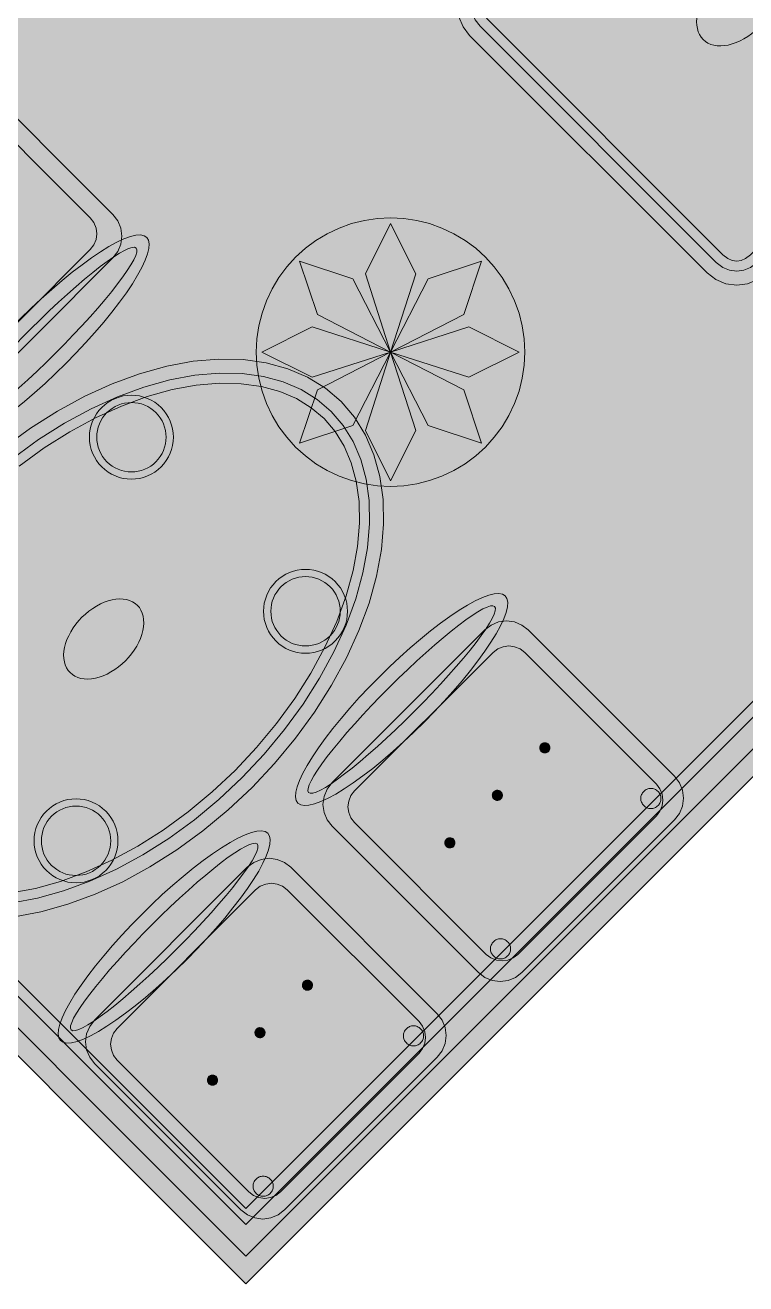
# Model space of a CAD drawing. Header units: metres. Extents: x 2172.2 to 2210.6, y 415.3 to 458.1.
# Drawn here: x 2204.354 to 2205.642, y 427.275 to 429.524 of the extents above; entities that cross this region are included whole.
import ezdxf

# ---------------------------------------------------------------- set-up
doc = ezdxf.new("R2010")
doc.units = ezdxf.units.M
for name, color, linetype, lineweight in [('NC_N1_CHAIRS', 7, 'CONTINUOUS', 13), ('NC_N1_FLOOR_DECOR', 32, 'CONTINUOUS', 13), ('NC_N1_TABLES', 7, 'CONTINUOUS', 13)]:
    doc.layers.add(name, color=color, linetype=linetype, lineweight=lineweight)

# ---------------------------------------------------------------- blocks, each defined once
blk = doc.blocks.new('NC_N1_MIXED_FLOOR_BAY_06')
at = {"true_color": 0xeff0ee}
h = blk.add_hatch(color=256, dxfattribs=at)
h.dxf.hatch_style = 1
h.paths.add_polyline_path([(15.2653, -3.3949), (15.2864, -3.416), (15.2949, -3.4245), (15.3244, -3.454), (15.3328, -3.4624), (15.3727, -3.5023), (15.4167, -3.5463), (15.4797, -3.6093), (15.5237, -3.6533), (15.6258, -3.7554), (15.6698, -3.7994), (15.7328, -3.8625), (15.7768, -3.9065), (15.879, -4.0086), (15.923, -4.0526), (15.986, -4.1156), (16.03, -4.1596), (16.1322, -4.2618), (16.1762, -4.3058), (16.2392, -4.3688), (16.2832, -4.4128), (16.3853, -4.515), (16.4294, -4.559), (16.4924, -4.622), (16.5364, -4.666), (16.6043, -4.7339), (16.6128, -4.7424), (16.6423, -4.7719), (16.6507, -4.7803), (16.6718, -4.8014), (14.7485, -6.7248), (13.342, -5.3183)])
at = {"color": 0, "linetype": 'CONTINUOUS', "lineweight": -2, "true_color": 0xa5b2b8}
blk.add_lwpolyline([(16.6718, -4.8014), (14.7485, -6.7248), (13.342, -5.3183), (15.2653, -3.3949)], dxfattribs=at)
at = {"color": 0, "linetype": 'CONTINUOUS', "lineweight": -2, "true_color": 0xa38246}
for points in [[(16.6223, -4.8014), (14.7485, -6.6753), (13.3915, -5.3183), (15.2653, -3.4444)], [(16.5375, -4.8014), (14.7485, -6.5904), (13.4763, -5.3183), (15.2653, -3.5293)]]:
    blk.add_lwpolyline(points, dxfattribs=at)
at = {"color": 0, "linetype": 'CONTINUOUS', "lineweight": -2, "true_color": 0x778fa0}
blk.add_lwpolyline([(16.5658, -4.8014), (14.7485, -6.6187), (13.4481, -5.3183), (15.2653, -3.501)], dxfattribs=at)
at = {"color": 0, "linetype": 'CONTINUOUS', "lineweight": -2, "true_color": 0xa38246}
blk.add_lwpolyline([(15.2469, -5.0599), (15.2458, -5.0834), (15.2423, -5.1067), (15.2366, -5.1295), (15.2286, -5.1517), (15.2186, -5.173), (15.2065, -5.1932), (15.1924, -5.2121), (15.1766, -5.2296), (15.1592, -5.2454), (15.1402, -5.2594), (15.12, -5.2715), (15.0988, -5.2816), (15.0766, -5.2895), (15.0537, -5.2952), (15.0304, -5.2987), (15.0069, -5.2999), (14.9834, -5.2987), (14.9601, -5.2952), (14.9372, -5.2895), (14.9151, -5.2816), (14.8938, -5.2715), (14.8736, -5.2594), (14.8547, -5.2454), (14.8372, -5.2296), (14.8214, -5.2121), (14.8074, -5.1932), (14.7953, -5.173), (14.7852, -5.1517), (14.7772, -5.1295), (14.7715, -5.1067), (14.7681, -5.0834), (14.7669, -5.0599), (14.7681, -5.0363), (14.7715, -5.013), (14.7772, -4.9902), (14.7852, -4.968), (14.7953, -4.9467), (14.8074, -4.9265), (14.8214, -4.9076), (14.8372, -4.8901), (14.8547, -4.8743), (14.8736, -4.8603), (14.8938, -4.8482), (14.9151, -4.8381), (14.9372, -4.8302), (14.9601, -4.8245), (14.9834, -4.821), (15.0069, -4.8199), (15.0304, -4.821), (15.0537, -4.8245), (15.0766, -4.8302), (15.0988, -4.8381), (15.12, -4.8482), (15.1402, -4.8603), (15.1592, -4.8743), (15.1766, -4.8901), (15.1924, -4.9076), (15.2065, -4.9265), (15.2186, -4.9467), (15.2286, -4.968), (15.2366, -4.9902), (15.2423, -5.013), (15.2458, -5.0363)], close=True, dxfattribs=at)
at = {"color": 0, "linetype": 'CONTINUOUS', "lineweight": -2, "true_color": 0x778fa0}
for points in [[(15.0069, -5.0599), (14.9619, -4.9199), (15.0069, -4.8299), (15.0519, -4.9199)], [(15.0069, -5.0599), (14.8761, -4.9927), (14.8443, -4.8972), (14.9397, -4.929)], [(15.0069, -5.0599), (15.0741, -4.929), (15.1695, -4.8972), (15.1377, -4.9927)], [(15.0069, -5.0599), (14.8669, -5.1049), (14.7769, -5.0599), (14.8669, -5.0149)], [(15.0069, -5.0599), (15.1469, -5.0149), (15.2369, -5.0599), (15.1469, -5.1049)], [(15.0069, -5.0599), (14.9397, -5.1907), (14.8443, -5.2225), (14.8761, -5.127)], [(15.0069, -5.0599), (15.0519, -5.1999), (15.0069, -5.2899), (14.9619, -5.1999)], [(15.0069, -5.0599), (15.1377, -5.127), (15.1695, -5.2225), (15.0741, -5.1907)]]:
    blk.add_lwpolyline(points, close=True, dxfattribs=at)
blk = doc.blocks.new('NC_N1_DINING_2')
at = {"true_color": 0xf6f5ef}
h = blk.add_hatch(color=256, dxfattribs=at)
h.dxf.hatch_style = 1
h.paths.add_polyline_path([(0.6, 0), (0.5971, 0.0368), (0.5885, 0.0732), (0.5742, 0.1089), (0.5543, 0.1435), (0.5292, 0.1768), (0.4989, 0.2083), (0.4638, 0.2379), (0.4243, 0.2652), (0.3806, 0.2899), (0.3333, 0.3118), (0.2828, 0.3307), (0.2296, 0.3465), (0.1742, 0.3589), (0.1171, 0.3678), (0.0588, 0.3732), (0, 0.375), (-0.0588, 0.3732), (-0.1171, 0.3678), (-0.1742, 0.3589), (-0.2296, 0.3465), (-0.2828, 0.3307), (-0.3333, 0.3118), (-0.3806, 0.2899), (-0.4243, 0.2652), (-0.4638, 0.2379), (-0.4989, 0.2083), (-0.5292, 0.1768), (-0.5543, 0.1435), (-0.5742, 0.1089), (-0.5885, 0.0732), (-0.5971, 0.0368), (-0.6, 0), (-0.5971, -0.0368), (-0.5885, -0.0732), (-0.5742, -0.1089), (-0.5543, -0.1435), (-0.5292, -0.1768), (-0.4989, -0.2083), (-0.4638, -0.2379), (-0.4243, -0.2652), (-0.3806, -0.2899), (-0.3333, -0.3118), (-0.2828, -0.3307), (-0.2296, -0.3465), (-0.1742, -0.3589), (-0.1171, -0.3678), (-0.0588, -0.3732), (0, -0.375), (0.0588, -0.3732), (0.1171, -0.3678), (0.1742, -0.3589), (0.2296, -0.3465), (0.2828, -0.3307), (0.3333, -0.3118), (0.3806, -0.2899), (0.4243, -0.2652), (0.4638, -0.2379), (0.4989, -0.2083), (0.5292, -0.1768), (0.5543, -0.1435), (0.5742, -0.1089), (0.5885, -0.0732), (0.5971, -0.0368)])
at = {"color": 0, "linetype": 'CONTINUOUS', "lineweight": -2, "true_color": 0x2d3540}
blk.add_lwpolyline([(0.1171, -0.3678), (0.1742, -0.3589), (0.2296, -0.3465), (0.2828, -0.3307), (0.3333, -0.3118), (0.3806, -0.2899), (0.4243, -0.2652), (0.4638, -0.2379), (0.4989, -0.2083), (0.5292, -0.1768), (0.5543, -0.1435), (0.5742, -0.1089), (0.5885, -0.0732), (0.5971, -0.0368), (0.6, 0), (0.5971, 0.0368), (0.5885, 0.0732), (0.5742, 0.1089), (0.5543, 0.1435), (0.5292, 0.1768), (0.4989, 0.2083), (0.4638, 0.2379), (0.4243, 0.2652), (0.3806, 0.2899), (0.3333, 0.3118), (0.2828, 0.3307), (0.2296, 0.3465), (0.1742, 0.3589), (0.1171, 0.3678), (0.0588, 0.3732), (0, 0.375), (-0.0588, 0.3732), (-0.1171, 0.3678), (-0.1742, 0.3589), (-0.2296, 0.3465), (-0.2828, 0.3307), (-0.3333, 0.3118), (-0.3806, 0.2899), (-0.4243, 0.2652), (-0.4638, 0.2379)], dxfattribs=at)
at = {"color": 0, "linetype": 'CONTINUOUS', "lineweight": -2, "true_color": 0xa38246}
for points in [[(-0.4486, 0.218), (-0.411, 0.244), (-0.3692, 0.2676), (-0.3237, 0.2887), (-0.2749, 0.307), (-0.2233, 0.3222), (-0.1695, 0.3343), (-0.114, 0.343), (-0.0573, 0.3482), (0, 0.35), (0.0573, 0.3482), (0.114, 0.343), (0.1695, 0.3343), (0.2233, 0.3222), (0.2749, 0.307), (0.3237, 0.2887), (0.3692, 0.2676), (0.411, 0.244), (0.4486, 0.218), (0.4818, 0.1901), (0.5101, 0.1605), (0.5334, 0.1297), (0.5516, 0.0979), (0.5646, 0.0656), (0.5723, 0.0329), (0.5749, 0), (0.5723, -0.0329), (0.5646, -0.0656), (0.5516, -0.0979), (0.5334, -0.1297), (0.5101, -0.1605), (0.4818, -0.1901), (0.4486, -0.218), (0.411, -0.244), (0.3692, -0.2676), (0.3237, -0.2887), (0.2749, -0.307), (0.2233, -0.3222), (0.1695, -0.3343), (0.114, -0.343)], [(-0.4377, 0.2037), (-0.4014, 0.2287), (-0.361, 0.2516), (-0.3167, 0.2721), (-0.2692, 0.2899), (-0.2188, 0.3048), (-0.1661, 0.3166), (-0.1117, 0.3251), (-0.0562, 0.3303), (0, 0.332), (0.0562, 0.3303), (0.1117, 0.3251), (0.1661, 0.3166), (0.2188, 0.3048), (0.2692, 0.2899), (0.3167, 0.2721), (0.361, 0.2516), (0.4014, 0.2287), (0.4377, 0.2037), (0.4694, 0.1769), (0.4964, 0.1488), (0.5184, 0.1198), (0.5354, 0.0901), (0.5474, 0.0601), (0.5545, 0.0301), (0.5569, 0), (0.5545, -0.0301), (0.5474, -0.0601), (0.5354, -0.0901), (0.5184, -0.1198), (0.4964, -0.1488), (0.4694, -0.1769), (0.4377, -0.2037), (0.4014, -0.2287), (0.361, -0.2516), (0.3167, -0.2721), (0.2692, -0.2899), (0.2188, -0.3048), (0.1661, -0.3166), (0.1117, -0.3251)]]:
    blk.add_lwpolyline(points, dxfattribs=at)
at = {"color": 0, "linetype": 'CONTINUOUS', "lineweight": -2, "true_color": 0x89939a}
for points in [[(-0.215, 0.22), (-0.2154, 0.2126), (-0.2164, 0.2054), (-0.2182, 0.1982), (-0.2207, 0.1913), (-0.2239, 0.1846), (-0.2276, 0.1783), (-0.232, 0.1724), (-0.237, 0.167), (-0.2424, 0.162), (-0.2483, 0.1576), (-0.2546, 0.1539), (-0.2613, 0.1507), (-0.2682, 0.1482), (-0.2754, 0.1464), (-0.2826, 0.1454), (-0.29, 0.145), (-0.2974, 0.1454), (-0.3046, 0.1464), (-0.3118, 0.1482), (-0.3187, 0.1507), (-0.3254, 0.1539), (-0.3317, 0.1576), (-0.3376, 0.162), (-0.343, 0.167), (-0.348, 0.1724), (-0.3524, 0.1783), (-0.3561, 0.1846), (-0.3593, 0.1913), (-0.3618, 0.1982), (-0.3636, 0.2054), (-0.3646, 0.2126), (-0.365, 0.22), (-0.3646, 0.2274), (-0.3636, 0.2346), (-0.3618, 0.2418), (-0.3593, 0.2487), (-0.3561, 0.2554), (-0.3524, 0.2617), (-0.348, 0.2676), (-0.343, 0.273), (-0.3376, 0.278), (-0.3317, 0.2824), (-0.3254, 0.2861), (-0.3187, 0.2893), (-0.3118, 0.2918), (-0.3046, 0.2936), (-0.2974, 0.2946), (-0.29, 0.295), (-0.2826, 0.2946), (-0.2754, 0.2936), (-0.2682, 0.2918), (-0.2613, 0.2893), (-0.2546, 0.2861), (-0.2483, 0.2824), (-0.2424, 0.278), (-0.237, 0.273), (-0.232, 0.2676), (-0.2276, 0.2617), (-0.2239, 0.2554), (-0.2207, 0.2487), (-0.2182, 0.2418), (-0.2164, 0.2346), (-0.2154, 0.2274)], [(0.365, 0.22), (0.3646, 0.2126), (0.3636, 0.2054), (0.3618, 0.1982), (0.3593, 0.1913), (0.3561, 0.1846), (0.3524, 0.1783), (0.348, 0.1724), (0.343, 0.167), (0.3376, 0.162), (0.3317, 0.1576), (0.3254, 0.1539), (0.3187, 0.1507), (0.3118, 0.1482), (0.3046, 0.1464), (0.2974, 0.1454), (0.29, 0.145), (0.2826, 0.1454), (0.2754, 0.1464), (0.2682, 0.1482), (0.2613, 0.1507), (0.2546, 0.1539), (0.2483, 0.1576), (0.2424, 0.162), (0.237, 0.167), (0.232, 0.1724), (0.2276, 0.1783), (0.2239, 0.1846), (0.2207, 0.1913), (0.2182, 0.1982), (0.2164, 0.2054), (0.2154, 0.2126), (0.215, 0.22), (0.2154, 0.2274), (0.2164, 0.2346), (0.2182, 0.2418), (0.2207, 0.2487), (0.2239, 0.2554), (0.2276, 0.2617), (0.232, 0.2676), (0.237, 0.273), (0.2424, 0.278), (0.2483, 0.2824), (0.2546, 0.2861), (0.2613, 0.2893), (0.2682, 0.2918), (0.2754, 0.2936), (0.2826, 0.2946), (0.29, 0.295), (0.2974, 0.2946), (0.3046, 0.2936), (0.3118, 0.2918), (0.3187, 0.2893), (0.3254, 0.2861), (0.3317, 0.2824), (0.3376, 0.278), (0.343, 0.273), (0.348, 0.2676), (0.3524, 0.2617), (0.3561, 0.2554), (0.3593, 0.2487), (0.3618, 0.2418), (0.3636, 0.2346), (0.3646, 0.2274)], [(0.365, -0.22), (0.3646, -0.2274), (0.3636, -0.2346), (0.3618, -0.2418), (0.3593, -0.2487), (0.3561, -0.2554), (0.3524, -0.2617), (0.348, -0.2676), (0.343, -0.273), (0.3376, -0.278), (0.3317, -0.2824), (0.3254, -0.2861), (0.3187, -0.2893), (0.3118, -0.2918), (0.3046, -0.2936), (0.2974, -0.2946), (0.29, -0.295), (0.2826, -0.2946), (0.2754, -0.2936), (0.2682, -0.2918), (0.2613, -0.2893), (0.2546, -0.2861), (0.2483, -0.2824), (0.2424, -0.278), (0.237, -0.273), (0.232, -0.2676), (0.2276, -0.2617), (0.2239, -0.2554), (0.2207, -0.2487), (0.2182, -0.2418), (0.2164, -0.2346), (0.2154, -0.2274), (0.215, -0.22), (0.2154, -0.2126), (0.2164, -0.2054), (0.2182, -0.1982), (0.2207, -0.1913), (0.2239, -0.1846), (0.2276, -0.1783), (0.232, -0.1724), (0.237, -0.167), (0.2424, -0.162), (0.2483, -0.1576), (0.2546, -0.1539), (0.2613, -0.1507), (0.2682, -0.1482), (0.2754, -0.1464), (0.2826, -0.1454), (0.29, -0.145), (0.2974, -0.1454), (0.3046, -0.1464), (0.3118, -0.1482), (0.3187, -0.1507), (0.3254, -0.1539), (0.3317, -0.1576), (0.3376, -0.162), (0.343, -0.167), (0.348, -0.1724), (0.3524, -0.1783), (0.3561, -0.1846), (0.3593, -0.1913), (0.3618, -0.1982), (0.3636, -0.2054), (0.3646, -0.2126)]]:
    blk.add_lwpolyline(points, close=True, dxfattribs=at)
at = {"color": 0, "linetype": 'CONTINUOUS', "lineweight": -2, "true_color": 0xa38246}
for points in [[(-0.228, 0.22), (-0.2283, 0.2139), (-0.2292, 0.2079), (-0.2307, 0.202), (-0.2327, 0.1963), (-0.2353, 0.1908), (-0.2384, 0.1856), (-0.2421, 0.1807), (-0.2462, 0.1762), (-0.2507, 0.1721), (-0.2556, 0.1684), (-0.2608, 0.1653), (-0.2663, 0.1627), (-0.272, 0.1607), (-0.2779, 0.1592), (-0.2839, 0.1583), (-0.29, 0.158), (-0.2961, 0.1583), (-0.3021, 0.1592), (-0.308, 0.1607), (-0.3137, 0.1627), (-0.3192, 0.1653), (-0.3244, 0.1684), (-0.3293, 0.1721), (-0.3338, 0.1762), (-0.3379, 0.1807), (-0.3416, 0.1856), (-0.3447, 0.1908), (-0.3473, 0.1963), (-0.3493, 0.202), (-0.3508, 0.2079), (-0.3517, 0.2139), (-0.352, 0.22), (-0.3517, 0.2261), (-0.3508, 0.2321), (-0.3493, 0.238), (-0.3473, 0.2437), (-0.3447, 0.2492), (-0.3416, 0.2544), (-0.3379, 0.2593), (-0.3338, 0.2638), (-0.3293, 0.2679), (-0.3244, 0.2716), (-0.3192, 0.2747), (-0.3137, 0.2773), (-0.308, 0.2793), (-0.3021, 0.2808), (-0.2961, 0.2817), (-0.29, 0.282), (-0.2839, 0.2817), (-0.2779, 0.2808), (-0.272, 0.2793), (-0.2663, 0.2773), (-0.2608, 0.2747), (-0.2556, 0.2716), (-0.2507, 0.2679), (-0.2462, 0.2638), (-0.2421, 0.2593), (-0.2384, 0.2544), (-0.2353, 0.2492), (-0.2327, 0.2437), (-0.2307, 0.238), (-0.2292, 0.2321), (-0.2283, 0.2261)], [(0.352, 0.22), (0.3517, 0.2139), (0.3508, 0.2079), (0.3493, 0.202), (0.3473, 0.1963), (0.3447, 0.1908), (0.3416, 0.1856), (0.3379, 0.1807), (0.3338, 0.1762), (0.3293, 0.1721), (0.3244, 0.1684), (0.3192, 0.1653), (0.3137, 0.1627), (0.308, 0.1607), (0.3021, 0.1592), (0.2961, 0.1583), (0.29, 0.158), (0.2839, 0.1583), (0.2779, 0.1592), (0.272, 0.1607), (0.2663, 0.1627), (0.2608, 0.1653), (0.2556, 0.1684), (0.2507, 0.1721), (0.2462, 0.1762), (0.2421, 0.1807), (0.2384, 0.1856), (0.2353, 0.1908), (0.2327, 0.1963), (0.2307, 0.202), (0.2292, 0.2079), (0.2283, 0.2139), (0.228, 0.22), (0.2283, 0.2261), (0.2292, 0.2321), (0.2307, 0.238), (0.2327, 0.2437), (0.2353, 0.2492), (0.2384, 0.2544), (0.2421, 0.2593), (0.2462, 0.2638), (0.2507, 0.2679), (0.2556, 0.2716), (0.2608, 0.2747), (0.2663, 0.2773), (0.272, 0.2793), (0.2779, 0.2808), (0.2839, 0.2817), (0.29, 0.282), (0.2961, 0.2817), (0.3021, 0.2808), (0.308, 0.2793), (0.3137, 0.2773), (0.3192, 0.2747), (0.3244, 0.2716), (0.3293, 0.2679), (0.3338, 0.2638), (0.3379, 0.2593), (0.3416, 0.2544), (0.3447, 0.2492), (0.3473, 0.2437), (0.3493, 0.238), (0.3508, 0.2321), (0.3517, 0.2261)], [(0.085, 0), (0.0846, 0.0054), (0.0834, 0.0107), (0.0813, 0.016), (0.0785, 0.021), (0.075, 0.0259), (0.0707, 0.0306), (0.0657, 0.0349), (0.0601, 0.0389), (0.0539, 0.0425), (0.0472, 0.0457), (0.0401, 0.0485), (0.0325, 0.0508), (0.0247, 0.0526), (0.0166, 0.0539), (0.0083, 0.0547), (0, 0.055), (-0.0083, 0.0547), (-0.0166, 0.0539), (-0.0247, 0.0526), (-0.0325, 0.0508), (-0.0401, 0.0485), (-0.0472, 0.0457), (-0.0539, 0.0425), (-0.0601, 0.0389), (-0.0657, 0.0349), (-0.0707, 0.0306), (-0.075, 0.0259), (-0.0785, 0.021), (-0.0813, 0.016), (-0.0834, 0.0107), (-0.0846, 0.0054), (-0.085, 0), (-0.0846, -0.0054), (-0.0834, -0.0107), (-0.0813, -0.016), (-0.0785, -0.021), (-0.075, -0.0259), (-0.0707, -0.0306), (-0.0657, -0.0349), (-0.0601, -0.0389), (-0.0539, -0.0425), (-0.0472, -0.0457), (-0.0401, -0.0485), (-0.0325, -0.0508), (-0.0247, -0.0526), (-0.0166, -0.0539), (-0.0083, -0.0547), (0, -0.055), (0.0083, -0.0547), (0.0166, -0.0539), (0.0247, -0.0526), (0.0325, -0.0508), (0.0401, -0.0485), (0.0472, -0.0457), (0.0539, -0.0425), (0.0601, -0.0389), (0.0657, -0.0349), (0.0707, -0.0306), (0.075, -0.0259), (0.0785, -0.021), (0.0813, -0.016), (0.0834, -0.0107), (0.0846, -0.0054)], [(0.352, -0.22), (0.3517, -0.2261), (0.3508, -0.2321), (0.3493, -0.238), (0.3473, -0.2437), (0.3447, -0.2492), (0.3416, -0.2544), (0.3379, -0.2593), (0.3338, -0.2638), (0.3293, -0.2679), (0.3244, -0.2716), (0.3192, -0.2747), (0.3137, -0.2773), (0.308, -0.2793), (0.3021, -0.2808), (0.2961, -0.2817), (0.29, -0.282), (0.2839, -0.2817), (0.2779, -0.2808), (0.272, -0.2793), (0.2663, -0.2773), (0.2608, -0.2747), (0.2556, -0.2716), (0.2507, -0.2679), (0.2462, -0.2638), (0.2421, -0.2593), (0.2384, -0.2544), (0.2353, -0.2492), (0.2327, -0.2437), (0.2307, -0.238), (0.2292, -0.2321), (0.2283, -0.2261), (0.228, -0.22), (0.2283, -0.2139), (0.2292, -0.2079), (0.2307, -0.202), (0.2327, -0.1963), (0.2353, -0.1908), (0.2384, -0.1856), (0.2421, -0.1807), (0.2462, -0.1762), (0.2507, -0.1721), (0.2556, -0.1684), (0.2608, -0.1653), (0.2663, -0.1627), (0.272, -0.1607), (0.2779, -0.1592), (0.2839, -0.1583), (0.29, -0.158), (0.2961, -0.1583), (0.3021, -0.1592), (0.308, -0.1607), (0.3137, -0.1627), (0.3192, -0.1653), (0.3244, -0.1684), (0.3293, -0.1721), (0.3338, -0.1762), (0.3379, -0.1807), (0.3416, -0.1856), (0.3447, -0.1908), (0.3473, -0.1963), (0.3493, -0.202), (0.3508, -0.2079), (0.3517, -0.2139)]]:
    blk.add_lwpolyline(points, close=True, dxfattribs=at)
blk = doc.blocks.new('NC_N1_CHAIR_IVORY')
at = {"true_color": 0xf6f5ef}
h = blk.add_hatch(color=256, dxfattribs=at)
h.dxf.hatch_style = 1
h.paths.add_polyline_path([(0.262, 0.222), (0.2607, 0.2276), (0.257, 0.2331), (0.2507, 0.2385), (0.2421, 0.2438), (0.2311, 0.2489), (0.2178, 0.2537), (0.2025, 0.2582), (0.1853, 0.2623), (0.1662, 0.2661), (0.1456, 0.2694), (0.1235, 0.2723), (0.1003, 0.2747), (0.0761, 0.2765), (0.0511, 0.2779), (0.0257, 0.2787), (0, 0.279), (-0.0257, 0.2787), (-0.0511, 0.2779), (-0.0761, 0.2765), (-0.1003, 0.2747), (-0.1235, 0.2723), (-0.1456, 0.2694), (-0.1662, 0.2661), (-0.1853, 0.2623), (-0.2025, 0.2582), (-0.2178, 0.2537), (-0.2311, 0.2489), (-0.2421, 0.2438), (-0.2507, 0.2385), (-0.257, 0.2331), (-0.2607, 0.2276), (-0.262, 0.222), (-0.2607, 0.2164), (-0.257, 0.2109), (-0.2507, 0.2055), (-0.2421, 0.2002), (-0.2311, 0.1951), (-0.2178, 0.1903), (-0.2025, 0.1858), (-0.1853, 0.1817), (-0.1662, 0.1779), (-0.1456, 0.1746), (-0.1235, 0.1717), (-0.1003, 0.1693), (-0.0761, 0.1675), (-0.0511, 0.1661), (-0.0257, 0.1653), (0, 0.165), (0.0257, 0.1653), (0.0511, 0.1661), (0.0761, 0.1675), (0.1003, 0.1693), (0.1235, 0.1717), (0.1456, 0.1746), (0.1662, 0.1779), (0.1853, 0.1817), (0.2025, 0.1858), (0.2178, 0.1903), (0.2311, 0.1951), (0.2421, 0.2002), (0.2507, 0.2055), (0.257, 0.2109), (0.2607, 0.2164)])
at = {"true_color": 0xdbe4e9}
h = blk.add_hatch(color=256, dxfattribs=at)
h.dxf.hatch_style = 1
h.paths.add_polyline_path([(0.193, -0.275), (-0.193, -0.275), (-0.2072, -0.2731), (-0.2205, -0.2676), (-0.2319, -0.2589), (-0.2406, -0.2475), (-0.2461, -0.2342), (-0.248, -0.22), (-0.248, 0.15), (-0.2461, 0.1642), (-0.2406, 0.1775), (-0.2319, 0.1889), (-0.2205, 0.1976), (-0.2072, 0.2031), (-0.193, 0.205), (0.193, 0.205), (0.2072, 0.2031), (0.2205, 0.1976), (0.2319, 0.1889), (0.2406, 0.1775), (0.2461, 0.1642), (0.248, 0.15), (0.248, -0.22), (0.2461, -0.2342), (0.2406, -0.2475), (0.2319, -0.2589), (0.2205, -0.2676), (0.2072, -0.2731)])
at = {"true_color": 0xa38246}
h = blk.add_hatch(color=256, dxfattribs=at)
h.dxf.hatch_style = 1
h.paths.add_polyline_path([(-0.111, -0.02), (-0.111, -0.0209), (-0.1112, -0.0218), (-0.1114, -0.0226), (-0.1117, -0.0234), (-0.1121, -0.0242), (-0.1125, -0.025), (-0.113, -0.0257), (-0.1136, -0.0264), (-0.1143, -0.027), (-0.115, -0.0275), (-0.1158, -0.0279), (-0.1166, -0.0283), (-0.1174, -0.0286), (-0.1182, -0.0288), (-0.1191, -0.029), (-0.12, -0.029), (-0.1209, -0.029), (-0.1218, -0.0288), (-0.1226, -0.0286), (-0.1234, -0.0283), (-0.1242, -0.0279), (-0.125, -0.0275), (-0.1257, -0.027), (-0.1264, -0.0264), (-0.127, -0.0257), (-0.1275, -0.025), (-0.1279, -0.0242), (-0.1283, -0.0234), (-0.1286, -0.0226), (-0.1288, -0.0218), (-0.129, -0.0209), (-0.129, -0.02), (-0.129, -0.0191), (-0.1288, -0.0182), (-0.1286, -0.0174), (-0.1283, -0.0166), (-0.1279, -0.0158), (-0.1275, -0.015), (-0.127, -0.0143), (-0.1264, -0.0136), (-0.1257, -0.013), (-0.125, -0.0125), (-0.1242, -0.0121), (-0.1234, -0.0117), (-0.1226, -0.0114), (-0.1218, -0.0112), (-0.1209, -0.011), (-0.12, -0.011), (-0.1191, -0.011), (-0.1182, -0.0112), (-0.1174, -0.0114), (-0.1166, -0.0117), (-0.1158, -0.0121), (-0.115, -0.0125), (-0.1143, -0.013), (-0.1136, -0.0136), (-0.113, -0.0143), (-0.1125, -0.015), (-0.1121, -0.0158), (-0.1117, -0.0166), (-0.1114, -0.0174), (-0.1112, -0.0182), (-0.111, -0.0191)])
h = blk.add_hatch(color=256, dxfattribs=at)
h.dxf.hatch_style = 1
h.paths.add_polyline_path([(0.009, -0.02), (0.009, -0.0209), (0.0088, -0.0218), (0.0086, -0.0226), (0.0083, -0.0234), (0.0079, -0.0242), (0.0075, -0.025), (0.007, -0.0257), (0.0064, -0.0264), (0.0057, -0.027), (0.005, -0.0275), (0.0042, -0.0279), (0.0034, -0.0283), (0.0026, -0.0286), (0.0018, -0.0288), (0.0009, -0.029), (0, -0.029), (-0.0009, -0.029), (-0.0018, -0.0288), (-0.0026, -0.0286), (-0.0034, -0.0283), (-0.0042, -0.0279), (-0.005, -0.0275), (-0.0057, -0.027), (-0.0064, -0.0264), (-0.007, -0.0257), (-0.0075, -0.025), (-0.0079, -0.0242), (-0.0083, -0.0234), (-0.0086, -0.0226), (-0.0088, -0.0218), (-0.009, -0.0209), (-0.009, -0.02), (-0.009, -0.0191), (-0.0088, -0.0182), (-0.0086, -0.0174), (-0.0083, -0.0166), (-0.0079, -0.0158), (-0.0075, -0.015), (-0.007, -0.0143), (-0.0064, -0.0136), (-0.0057, -0.013), (-0.005, -0.0125), (-0.0042, -0.0121), (-0.0034, -0.0117), (-0.0026, -0.0114), (-0.0018, -0.0112), (-0.0009, -0.011), (0, -0.011), (0.0009, -0.011), (0.0018, -0.0112), (0.0026, -0.0114), (0.0034, -0.0117), (0.0042, -0.0121), (0.005, -0.0125), (0.0057, -0.013), (0.0064, -0.0136), (0.007, -0.0143), (0.0075, -0.015), (0.0079, -0.0158), (0.0083, -0.0166), (0.0086, -0.0174), (0.0088, -0.0182), (0.009, -0.0191)])
h = blk.add_hatch(color=256, dxfattribs=at)
h.dxf.hatch_style = 1
h.paths.add_polyline_path([(0.129, -0.02), (0.129, -0.0209), (0.1288, -0.0218), (0.1286, -0.0226), (0.1283, -0.0234), (0.1279, -0.0242), (0.1275, -0.025), (0.127, -0.0257), (0.1264, -0.0264), (0.1257, -0.027), (0.125, -0.0275), (0.1242, -0.0279), (0.1234, -0.0283), (0.1226, -0.0286), (0.1218, -0.0288), (0.1209, -0.029), (0.12, -0.029), (0.1191, -0.029), (0.1182, -0.0288), (0.1174, -0.0286), (0.1166, -0.0283), (0.1158, -0.0279), (0.115, -0.0275), (0.1143, -0.027), (0.1136, -0.0264), (0.113, -0.0257), (0.1125, -0.025), (0.1121, -0.0242), (0.1117, -0.0234), (0.1114, -0.0226), (0.1112, -0.0218), (0.111, -0.0209), (0.111, -0.02), (0.111, -0.0191), (0.1112, -0.0182), (0.1114, -0.0174), (0.1117, -0.0166), (0.1121, -0.0158), (0.1125, -0.015), (0.113, -0.0143), (0.1136, -0.0136), (0.1143, -0.013), (0.115, -0.0125), (0.1158, -0.0121), (0.1166, -0.0117), (0.1174, -0.0114), (0.1182, -0.0112), (0.1191, -0.011), (0.12, -0.011), (0.1209, -0.011), (0.1218, -0.0112), (0.1226, -0.0114), (0.1234, -0.0117), (0.1242, -0.0121), (0.125, -0.0125), (0.1257, -0.013), (0.1264, -0.0136), (0.127, -0.0143), (0.1275, -0.015), (0.1279, -0.0158), (0.1283, -0.0166), (0.1286, -0.0174), (0.1288, -0.0182), (0.129, -0.0191)])
h = blk.add_hatch(color=256, dxfattribs=at)
h.dxf.hatch_style = 1
h.paths.add_polyline_path([(-0.172, -0.218), (-0.1721, -0.2198), (-0.1723, -0.2215), (-0.1728, -0.2232), (-0.1734, -0.2249), (-0.1741, -0.2265), (-0.175, -0.228), (-0.1761, -0.2294), (-0.1773, -0.2307), (-0.1786, -0.2319), (-0.18, -0.233), (-0.1815, -0.2339), (-0.1831, -0.2346), (-0.1848, -0.2352), (-0.1865, -0.2357), (-0.1882, -0.2359), (-0.19, -0.236), (-0.1918, -0.2359), (-0.1935, -0.2357), (-0.1952, -0.2352), (-0.1969, -0.2346), (-0.1985, -0.2339), (-0.2, -0.233), (-0.2014, -0.2319), (-0.2027, -0.2307), (-0.2039, -0.2294), (-0.205, -0.228), (-0.2059, -0.2265), (-0.2066, -0.2249), (-0.2072, -0.2232), (-0.2077, -0.2215), (-0.2079, -0.2198), (-0.208, -0.218), (-0.2079, -0.2162), (-0.2077, -0.2145), (-0.2072, -0.2128), (-0.2066, -0.2111), (-0.2059, -0.2095), (-0.205, -0.208), (-0.2039, -0.2066), (-0.2027, -0.2053), (-0.2014, -0.2041), (-0.2, -0.203), (-0.1985, -0.2021), (-0.1969, -0.2014), (-0.1952, -0.2008), (-0.1935, -0.2003), (-0.1918, -0.2001), (-0.19, -0.2), (-0.1882, -0.2001), (-0.1865, -0.2003), (-0.1848, -0.2008), (-0.1831, -0.2014), (-0.1815, -0.2021), (-0.18, -0.203), (-0.1786, -0.2041), (-0.1773, -0.2053), (-0.1761, -0.2066), (-0.175, -0.208), (-0.1741, -0.2095), (-0.1734, -0.2111), (-0.1728, -0.2128), (-0.1723, -0.2145), (-0.1721, -0.2162)])
h = blk.add_hatch(color=256, dxfattribs=at)
h.dxf.hatch_style = 1
h.paths.add_polyline_path([(0.208, -0.218), (0.2079, -0.2198), (0.2077, -0.2215), (0.2072, -0.2232), (0.2066, -0.2249), (0.2059, -0.2265), (0.205, -0.228), (0.2039, -0.2294), (0.2027, -0.2307), (0.2014, -0.2319), (0.2, -0.233), (0.1985, -0.2339), (0.1969, -0.2346), (0.1952, -0.2352), (0.1935, -0.2357), (0.1918, -0.2359), (0.19, -0.236), (0.1882, -0.2359), (0.1865, -0.2357), (0.1848, -0.2352), (0.1831, -0.2346), (0.1815, -0.2339), (0.18, -0.233), (0.1786, -0.2319), (0.1773, -0.2307), (0.1761, -0.2294), (0.175, -0.228), (0.1741, -0.2265), (0.1734, -0.2249), (0.1728, -0.2232), (0.1723, -0.2215), (0.1721, -0.2198), (0.172, -0.218), (0.1721, -0.2162), (0.1723, -0.2145), (0.1728, -0.2128), (0.1734, -0.2111), (0.1741, -0.2095), (0.175, -0.208), (0.1761, -0.2066), (0.1773, -0.2053), (0.1786, -0.2041), (0.18, -0.203), (0.1815, -0.2021), (0.1831, -0.2014), (0.1848, -0.2008), (0.1865, -0.2003), (0.1882, -0.2001), (0.19, -0.2), (0.1918, -0.2001), (0.1935, -0.2003), (0.1952, -0.2008), (0.1969, -0.2014), (0.1985, -0.2021), (0.2, -0.203), (0.2014, -0.2041), (0.2027, -0.2053), (0.2039, -0.2066), (0.205, -0.208), (0.2059, -0.2095), (0.2066, -0.2111), (0.2072, -0.2128), (0.2077, -0.2145), (0.2079, -0.2162)])
at = {"color": 0, "linetype": 'CONTINUOUS', "lineweight": -2, "true_color": 0x2d3540}
for points in [[(0.262, 0.222), (0.2607, 0.2276), (0.257, 0.2331), (0.2507, 0.2385), (0.2421, 0.2438), (0.2311, 0.2489), (0.2178, 0.2537), (0.2025, 0.2582), (0.1853, 0.2623), (0.1662, 0.2661), (0.1456, 0.2694), (0.1235, 0.2723), (0.1003, 0.2747), (0.0761, 0.2765), (0.0511, 0.2779), (0.0257, 0.2787), (0, 0.279), (-0.0257, 0.2787), (-0.0511, 0.2779), (-0.0761, 0.2765), (-0.1003, 0.2747), (-0.1235, 0.2723), (-0.1456, 0.2694), (-0.1662, 0.2661), (-0.1853, 0.2623), (-0.2025, 0.2582), (-0.2178, 0.2537), (-0.2311, 0.2489), (-0.2421, 0.2438), (-0.2507, 0.2385), (-0.257, 0.2331), (-0.2607, 0.2276), (-0.262, 0.222), (-0.2607, 0.2164), (-0.257, 0.2109), (-0.2507, 0.2055), (-0.2421, 0.2002), (-0.2311, 0.1951), (-0.2178, 0.1903), (-0.2025, 0.1858), (-0.1853, 0.1817), (-0.1662, 0.1779), (-0.1456, 0.1746), (-0.1235, 0.1717), (-0.1003, 0.1693), (-0.0761, 0.1675), (-0.0511, 0.1661), (-0.0257, 0.1653), (0, 0.165), (0.0257, 0.1653), (0.0511, 0.1661), (0.0761, 0.1675), (0.1003, 0.1693), (0.1235, 0.1717), (0.1456, 0.1746), (0.1662, 0.1779), (0.1853, 0.1817), (0.2025, 0.1858), (0.2178, 0.1903), (0.2311, 0.1951), (0.2421, 0.2002), (0.2507, 0.2055), (0.257, 0.2109), (0.2607, 0.2164)], [(0.193, -0.275), (-0.193, -0.275), (-0.2072, -0.2731), (-0.2205, -0.2676), (-0.2319, -0.2589), (-0.2406, -0.2475), (-0.2461, -0.2342), (-0.248, -0.22), (-0.248, 0.15), (-0.2461, 0.1642), (-0.2406, 0.1775), (-0.2319, 0.1889), (-0.2205, 0.1976), (-0.2072, 0.2031), (-0.193, 0.205), (0.193, 0.205), (0.2072, 0.2031), (0.2205, 0.1976), (0.2319, 0.1889), (0.2406, 0.1775), (0.2461, 0.1642), (0.248, 0.15), (0.248, -0.22), (0.2461, -0.2342), (0.2406, -0.2475), (0.2319, -0.2589), (0.2205, -0.2676), (0.2072, -0.2731)]]:
    blk.add_lwpolyline(points, close=True, dxfattribs=at)
at = {"color": 0, "linetype": 'CONTINUOUS', "lineweight": -2, "true_color": 0xa38246}
for points in [[(0.235, 0.222), (0.2339, 0.225), (0.2305, 0.228), (0.2249, 0.231), (0.2171, 0.2339), (0.2073, 0.2366), (0.1954, 0.2392), (0.1817, 0.2417), (0.1662, 0.2439), (0.1491, 0.246), (0.1306, 0.2478), (0.1108, 0.2493), (0.0899, 0.2506), (0.0682, 0.2517), (0.0458, 0.2524), (0.023, 0.2529), (0, 0.253), (-0.023, 0.2529), (-0.0458, 0.2524), (-0.0682, 0.2517), (-0.0899, 0.2506), (-0.1108, 0.2493), (-0.1306, 0.2478), (-0.1491, 0.246), (-0.1662, 0.2439), (-0.1817, 0.2417), (-0.1954, 0.2392), (-0.2073, 0.2366), (-0.2171, 0.2339), (-0.2249, 0.231), (-0.2305, 0.228), (-0.2339, 0.225), (-0.235, 0.222), (-0.2339, 0.219), (-0.2305, 0.216), (-0.2249, 0.213), (-0.2171, 0.2101), (-0.2073, 0.2074), (-0.1954, 0.2048), (-0.1817, 0.2023), (-0.1662, 0.2001), (-0.1491, 0.198), (-0.1306, 0.1962), (-0.1108, 0.1947), (-0.0899, 0.1934), (-0.0682, 0.1923), (-0.0458, 0.1916), (-0.023, 0.1911), (0, 0.191), (0.023, 0.1911), (0.0458, 0.1916), (0.0682, 0.1923), (0.0899, 0.1934), (0.1108, 0.1947), (0.1306, 0.1962), (0.1491, 0.198), (0.1662, 0.2001), (0.1817, 0.2023), (0.1954, 0.2048), (0.2073, 0.2074), (0.2171, 0.2101), (0.2249, 0.213), (0.2305, 0.216), (0.2339, 0.219)], [(0.175, -0.247), (-0.175, -0.247), (-0.1854, -0.2456), (-0.195, -0.2416), (-0.2033, -0.2353), (-0.2096, -0.227), (-0.2136, -0.2174), (-0.215, -0.207), (-0.215, 0.126), (-0.2136, 0.1364), (-0.2096, 0.146), (-0.2033, 0.1543), (-0.195, 0.1606), (-0.1854, 0.1646), (-0.175, 0.166), (0.175, 0.166), (0.1854, 0.1646), (0.195, 0.1606), (0.2033, 0.1543), (0.2096, 0.146), (0.2136, 0.1364), (0.215, 0.126), (0.215, -0.207), (0.2136, -0.2174), (0.2096, -0.227), (0.2033, -0.2353), (0.195, -0.2416), (0.1854, -0.2456)]]:
    blk.add_lwpolyline(points, close=True, dxfattribs=at)
at = {"color": 0, "linetype": 'CONTINUOUS', "lineweight": -2}
for points in [[(-0.111, -0.02), (-0.111, -0.0209), (-0.1112, -0.0218), (-0.1114, -0.0226), (-0.1117, -0.0234), (-0.1121, -0.0242), (-0.1125, -0.025), (-0.113, -0.0257), (-0.1136, -0.0264), (-0.1143, -0.027), (-0.115, -0.0275), (-0.1158, -0.0279), (-0.1166, -0.0283), (-0.1174, -0.0286), (-0.1182, -0.0288), (-0.1191, -0.029), (-0.12, -0.029), (-0.1209, -0.029), (-0.1218, -0.0288), (-0.1226, -0.0286), (-0.1234, -0.0283), (-0.1242, -0.0279), (-0.125, -0.0275), (-0.1257, -0.027), (-0.1264, -0.0264), (-0.127, -0.0257), (-0.1275, -0.025), (-0.1279, -0.0242), (-0.1283, -0.0234), (-0.1286, -0.0226), (-0.1288, -0.0218), (-0.129, -0.0209), (-0.129, -0.02), (-0.129, -0.0191), (-0.1288, -0.0182), (-0.1286, -0.0174), (-0.1283, -0.0166), (-0.1279, -0.0158), (-0.1275, -0.015), (-0.127, -0.0143), (-0.1264, -0.0136), (-0.1257, -0.013), (-0.125, -0.0125), (-0.1242, -0.0121), (-0.1234, -0.0117), (-0.1226, -0.0114), (-0.1218, -0.0112), (-0.1209, -0.011), (-0.12, -0.011), (-0.1191, -0.011), (-0.1182, -0.0112), (-0.1174, -0.0114), (-0.1166, -0.0117), (-0.1158, -0.0121), (-0.115, -0.0125), (-0.1143, -0.013), (-0.1136, -0.0136), (-0.113, -0.0143), (-0.1125, -0.015), (-0.1121, -0.0158), (-0.1117, -0.0166), (-0.1114, -0.0174), (-0.1112, -0.0182), (-0.111, -0.0191)], [(0.009, -0.02), (0.009, -0.0209), (0.0088, -0.0218), (0.0086, -0.0226), (0.0083, -0.0234), (0.0079, -0.0242), (0.0075, -0.025), (0.007, -0.0257), (0.0064, -0.0264), (0.0057, -0.027), (0.005, -0.0275), (0.0042, -0.0279), (0.0034, -0.0283), (0.0026, -0.0286), (0.0018, -0.0288), (0.0009, -0.029), (0, -0.029), (-0.0009, -0.029), (-0.0018, -0.0288), (-0.0026, -0.0286), (-0.0034, -0.0283), (-0.0042, -0.0279), (-0.005, -0.0275), (-0.0057, -0.027), (-0.0064, -0.0264), (-0.007, -0.0257), (-0.0075, -0.025), (-0.0079, -0.0242), (-0.0083, -0.0234), (-0.0086, -0.0226), (-0.0088, -0.0218), (-0.009, -0.0209), (-0.009, -0.02), (-0.009, -0.0191), (-0.0088, -0.0182), (-0.0086, -0.0174), (-0.0083, -0.0166), (-0.0079, -0.0158), (-0.0075, -0.015), (-0.007, -0.0143), (-0.0064, -0.0136), (-0.0057, -0.013), (-0.005, -0.0125), (-0.0042, -0.0121), (-0.0034, -0.0117), (-0.0026, -0.0114), (-0.0018, -0.0112), (-0.0009, -0.011), (0, -0.011), (0.0009, -0.011), (0.0018, -0.0112), (0.0026, -0.0114), (0.0034, -0.0117), (0.0042, -0.0121), (0.005, -0.0125), (0.0057, -0.013), (0.0064, -0.0136), (0.007, -0.0143), (0.0075, -0.015), (0.0079, -0.0158), (0.0083, -0.0166), (0.0086, -0.0174), (0.0088, -0.0182), (0.009, -0.0191)], [(0.129, -0.02), (0.129, -0.0209), (0.1288, -0.0218), (0.1286, -0.0226), (0.1283, -0.0234), (0.1279, -0.0242), (0.1275, -0.025), (0.127, -0.0257), (0.1264, -0.0264), (0.1257, -0.027), (0.125, -0.0275), (0.1242, -0.0279), (0.1234, -0.0283), (0.1226, -0.0286), (0.1218, -0.0288), (0.1209, -0.029), (0.12, -0.029), (0.1191, -0.029), (0.1182, -0.0288), (0.1174, -0.0286), (0.1166, -0.0283), (0.1158, -0.0279), (0.115, -0.0275), (0.1143, -0.027), (0.1136, -0.0264), (0.113, -0.0257), (0.1125, -0.025), (0.1121, -0.0242), (0.1117, -0.0234), (0.1114, -0.0226), (0.1112, -0.0218), (0.111, -0.0209), (0.111, -0.02), (0.111, -0.0191), (0.1112, -0.0182), (0.1114, -0.0174), (0.1117, -0.0166), (0.1121, -0.0158), (0.1125, -0.015), (0.113, -0.0143), (0.1136, -0.0136), (0.1143, -0.013), (0.115, -0.0125), (0.1158, -0.0121), (0.1166, -0.0117), (0.1174, -0.0114), (0.1182, -0.0112), (0.1191, -0.011), (0.12, -0.011), (0.1209, -0.011), (0.1218, -0.0112), (0.1226, -0.0114), (0.1234, -0.0117), (0.1242, -0.0121), (0.125, -0.0125), (0.1257, -0.013), (0.1264, -0.0136), (0.127, -0.0143), (0.1275, -0.015), (0.1279, -0.0158), (0.1283, -0.0166), (0.1286, -0.0174), (0.1288, -0.0182), (0.129, -0.0191)], [(-0.172, -0.218), (-0.1721, -0.2198), (-0.1723, -0.2215), (-0.1728, -0.2232), (-0.1734, -0.2249), (-0.1741, -0.2265), (-0.175, -0.228), (-0.1761, -0.2294), (-0.1773, -0.2307), (-0.1786, -0.2319), (-0.18, -0.233), (-0.1815, -0.2339), (-0.1831, -0.2346), (-0.1848, -0.2352), (-0.1865, -0.2357), (-0.1882, -0.2359), (-0.19, -0.236), (-0.1918, -0.2359), (-0.1935, -0.2357), (-0.1952, -0.2352), (-0.1969, -0.2346), (-0.1985, -0.2339), (-0.2, -0.233), (-0.2014, -0.2319), (-0.2027, -0.2307), (-0.2039, -0.2294), (-0.205, -0.228), (-0.2059, -0.2265), (-0.2066, -0.2249), (-0.2072, -0.2232), (-0.2077, -0.2215), (-0.2079, -0.2198), (-0.208, -0.218), (-0.2079, -0.2162), (-0.2077, -0.2145), (-0.2072, -0.2128), (-0.2066, -0.2111), (-0.2059, -0.2095), (-0.205, -0.208), (-0.2039, -0.2066), (-0.2027, -0.2053), (-0.2014, -0.2041), (-0.2, -0.203), (-0.1985, -0.2021), (-0.1969, -0.2014), (-0.1952, -0.2008), (-0.1935, -0.2003), (-0.1918, -0.2001), (-0.19, -0.2), (-0.1882, -0.2001), (-0.1865, -0.2003), (-0.1848, -0.2008), (-0.1831, -0.2014), (-0.1815, -0.2021), (-0.18, -0.203), (-0.1786, -0.2041), (-0.1773, -0.2053), (-0.1761, -0.2066), (-0.175, -0.208), (-0.1741, -0.2095), (-0.1734, -0.2111), (-0.1728, -0.2128), (-0.1723, -0.2145), (-0.1721, -0.2162)], [(0.208, -0.218), (0.2079, -0.2198), (0.2077, -0.2215), (0.2072, -0.2232), (0.2066, -0.2249), (0.2059, -0.2265), (0.205, -0.228), (0.2039, -0.2294), (0.2027, -0.2307), (0.2014, -0.2319), (0.2, -0.233), (0.1985, -0.2339), (0.1969, -0.2346), (0.1952, -0.2352), (0.1935, -0.2357), (0.1918, -0.2359), (0.19, -0.236), (0.1882, -0.2359), (0.1865, -0.2357), (0.1848, -0.2352), (0.1831, -0.2346), (0.1815, -0.2339), (0.18, -0.233), (0.1786, -0.2319), (0.1773, -0.2307), (0.1761, -0.2294), (0.175, -0.228), (0.1741, -0.2265), (0.1734, -0.2249), (0.1728, -0.2232), (0.1723, -0.2215), (0.1721, -0.2198), (0.172, -0.218), (0.1721, -0.2162), (0.1723, -0.2145), (0.1728, -0.2128), (0.1734, -0.2111), (0.1741, -0.2095), (0.175, -0.208), (0.1761, -0.2066), (0.1773, -0.2053), (0.1786, -0.2041), (0.18, -0.203), (0.1815, -0.2021), (0.1831, -0.2014), (0.1848, -0.2008), (0.1865, -0.2003), (0.1882, -0.2001), (0.19, -0.2), (0.1918, -0.2001), (0.1935, -0.2003), (0.1952, -0.2008), (0.1969, -0.2014), (0.1985, -0.2021), (0.2, -0.203), (0.2014, -0.2041), (0.2027, -0.2053), (0.2039, -0.2066), (0.205, -0.208), (0.2059, -0.2095), (0.2066, -0.2111), (0.2072, -0.2128), (0.2077, -0.2145), (0.2079, -0.2162)]]:
    blk.add_lwpolyline(points, close=True, dxfattribs=at)
blk = doc.blocks.new('NC_N1_DINING_TWO_SQUARE')
at = {"true_color": 0xf6f5ef}
h = blk.add_hatch(color=256, dxfattribs=at)
h.dxf.hatch_style = 1
h.paths.add_polyline_path([(0.3, -0.375), (-0.3, -0.375), (-0.3194, -0.3724), (-0.3375, -0.365), (-0.353, -0.353), (-0.365, -0.3375), (-0.3724, -0.3194), (-0.375, -0.3), (-0.375, 0.3), (-0.3724, 0.3194), (-0.365, 0.3375), (-0.353, 0.353), (-0.3375, 0.365), (-0.3194, 0.3724), (-0.3, 0.375), (0.3, 0.375), (0.3194, 0.3724), (0.3375, 0.365), (0.353, 0.353), (0.365, 0.3375), (0.3724, 0.3194), (0.375, 0.3), (0.375, -0.3), (0.3724, -0.3194), (0.365, -0.3375), (0.353, -0.353), (0.3375, -0.365), (0.3194, -0.3724)])
at = {"color": 0, "linetype": 'CONTINUOUS', "lineweight": -2, "true_color": 0x2d3540}
blk.add_lwpolyline([(0.3, -0.375), (-0.3, -0.375), (-0.3194, -0.3724), (-0.3375, -0.365), (-0.353, -0.353), (-0.365, -0.3375), (-0.3724, -0.3194), (-0.375, -0.3), (-0.375, 0.3), (-0.3724, 0.3194), (-0.365, 0.3375), (-0.353, 0.353), (-0.3375, 0.365), (-0.3194, 0.3724), (-0.3, 0.375), (0.3, 0.375), (0.3194, 0.3724), (0.3375, 0.365), (0.353, 0.353), (0.365, 0.3375), (0.3724, 0.3194), (0.375, 0.3), (0.375, -0.3), (0.3724, -0.3194), (0.365, -0.3375), (0.353, -0.353), (0.3375, -0.365), (0.3194, -0.3724)], close=True, dxfattribs=at)
at = {"color": 0, "linetype": 'CONTINUOUS', "lineweight": -2, "true_color": 0xa38246}
for points in [[(0.2984, -0.35), (-0.2984, -0.35), (-0.3129, -0.3481), (-0.3249, -0.3431), (-0.3352, -0.3352), (-0.3431, -0.3249), (-0.3481, -0.3129), (-0.35, -0.2984), (-0.35, 0.2984), (-0.3481, 0.3129), (-0.3431, 0.3249), (-0.3352, 0.3352), (-0.3249, 0.3431), (-0.3129, 0.3481), (-0.2984, 0.35), (0.2984, 0.35), (0.3129, 0.3481), (0.3249, 0.3431), (0.3352, 0.3352), (0.3431, 0.3249), (0.3481, 0.3129), (0.35, 0.2984), (0.35, -0.2984), (0.3481, -0.3129), (0.3431, -0.3249), (0.3352, -0.3352), (0.3249, -0.3431), (0.3129, -0.3481)], [(0.2972, -0.332), (-0.2972, -0.332), (-0.3082, -0.3306), (-0.3158, -0.3274), (-0.3224, -0.3224), (-0.3274, -0.3158), (-0.3306, -0.3082), (-0.332, -0.2972), (-0.332, 0.2972), (-0.3306, 0.3082), (-0.3274, 0.3158), (-0.3224, 0.3224), (-0.3158, 0.3274), (-0.3082, 0.3306), (-0.2972, 0.332), (0.2972, 0.332), (0.3082, 0.3306), (0.3158, 0.3274), (0.3224, 0.3224), (0.3274, 0.3158), (0.3306, 0.3082), (0.332, 0.2972), (0.332, -0.2972), (0.3306, -0.3082), (0.3274, -0.3158), (0.3224, -0.3224), (0.3158, -0.3274), (0.3082, -0.3306)], [(0.062, 0.22), (0.0617, 0.2139), (0.0608, 0.2079), (0.0593, 0.202), (0.0573, 0.1963), (0.0547, 0.1908), (0.0516, 0.1856), (0.0479, 0.1807), (0.0438, 0.1762), (0.0393, 0.1721), (0.0344, 0.1684), (0.0292, 0.1653), (0.0237, 0.1627), (0.018, 0.1607), (0.0121, 0.1592), (0.0061, 0.1583), (0, 0.158), (-0.0061, 0.1583), (-0.0121, 0.1592), (-0.018, 0.1607), (-0.0237, 0.1627), (-0.0292, 0.1653), (-0.0344, 0.1684), (-0.0393, 0.1721), (-0.0438, 0.1762), (-0.0479, 0.1807), (-0.0516, 0.1856), (-0.0547, 0.1908), (-0.0573, 0.1963), (-0.0593, 0.202), (-0.0608, 0.2079), (-0.0617, 0.2139), (-0.062, 0.22), (-0.0617, 0.2261), (-0.0608, 0.2321), (-0.0593, 0.238), (-0.0573, 0.2437), (-0.0547, 0.2492), (-0.0516, 0.2544), (-0.0479, 0.2593), (-0.0438, 0.2638), (-0.0393, 0.2679), (-0.0344, 0.2716), (-0.0292, 0.2747), (-0.0237, 0.2773), (-0.018, 0.2793), (-0.0121, 0.2808), (-0.0061, 0.2817), (0, 0.282), (0.0061, 0.2817), (0.0121, 0.2808), (0.018, 0.2793), (0.0237, 0.2773), (0.0292, 0.2747), (0.0344, 0.2716), (0.0393, 0.2679), (0.0438, 0.2638), (0.0479, 0.2593), (0.0516, 0.2544), (0.0547, 0.2492), (0.0573, 0.2437), (0.0593, 0.238), (0.0608, 0.2321), (0.0617, 0.2261)], [(0.085, 0), (0.0846, 0.0054), (0.0834, 0.0107), (0.0813, 0.016), (0.0785, 0.021), (0.075, 0.0259), (0.0707, 0.0306), (0.0657, 0.0349), (0.0601, 0.0389), (0.0539, 0.0425), (0.0472, 0.0457), (0.0401, 0.0485), (0.0325, 0.0508), (0.0247, 0.0526), (0.0166, 0.0539), (0.0083, 0.0547), (0, 0.055), (-0.0083, 0.0547), (-0.0166, 0.0539), (-0.0247, 0.0526), (-0.0325, 0.0508), (-0.0401, 0.0485), (-0.0472, 0.0457), (-0.0539, 0.0425), (-0.0601, 0.0389), (-0.0657, 0.0349), (-0.0707, 0.0306), (-0.075, 0.0259), (-0.0785, 0.021), (-0.0813, 0.016), (-0.0834, 0.0107), (-0.0846, 0.0054), (-0.085, 0), (-0.0846, -0.0054), (-0.0834, -0.0107), (-0.0813, -0.016), (-0.0785, -0.021), (-0.075, -0.0259), (-0.0707, -0.0306), (-0.0657, -0.0349), (-0.0601, -0.0389), (-0.0539, -0.0425), (-0.0472, -0.0457), (-0.0401, -0.0485), (-0.0325, -0.0508), (-0.0247, -0.0526), (-0.0166, -0.0539), (-0.0083, -0.0547), (0, -0.055), (0.0083, -0.0547), (0.0166, -0.0539), (0.0247, -0.0526), (0.0325, -0.0508), (0.0401, -0.0485), (0.0472, -0.0457), (0.0539, -0.0425), (0.0601, -0.0389), (0.0657, -0.0349), (0.0707, -0.0306), (0.075, -0.0259), (0.0785, -0.021), (0.0813, -0.016), (0.0834, -0.0107), (0.0846, -0.0054)], [(0.062, -0.22), (0.0617, -0.2261), (0.0608, -0.2321), (0.0593, -0.238), (0.0573, -0.2437), (0.0547, -0.2492), (0.0516, -0.2544), (0.0479, -0.2593), (0.0438, -0.2638), (0.0393, -0.2679), (0.0344, -0.2716), (0.0292, -0.2747), (0.0237, -0.2773), (0.018, -0.2793), (0.0121, -0.2808), (0.0061, -0.2817), (0, -0.282), (-0.0061, -0.2817), (-0.0121, -0.2808), (-0.018, -0.2793), (-0.0237, -0.2773), (-0.0292, -0.2747), (-0.0344, -0.2716), (-0.0393, -0.2679), (-0.0438, -0.2638), (-0.0479, -0.2593), (-0.0516, -0.2544), (-0.0547, -0.2492), (-0.0573, -0.2437), (-0.0593, -0.238), (-0.0608, -0.2321), (-0.0617, -0.2261), (-0.062, -0.22), (-0.0617, -0.2139), (-0.0608, -0.2079), (-0.0593, -0.202), (-0.0573, -0.1963), (-0.0547, -0.1908), (-0.0516, -0.1856), (-0.0479, -0.1807), (-0.0438, -0.1762), (-0.0393, -0.1721), (-0.0344, -0.1684), (-0.0292, -0.1653), (-0.0237, -0.1627), (-0.018, -0.1607), (-0.0121, -0.1592), (-0.0061, -0.1583), (0, -0.158), (0.0061, -0.1583), (0.0121, -0.1592), (0.018, -0.1607), (0.0237, -0.1627), (0.0292, -0.1653), (0.0344, -0.1684), (0.0393, -0.1721), (0.0438, -0.1762), (0.0479, -0.1807), (0.0516, -0.1856), (0.0547, -0.1908), (0.0573, -0.1963), (0.0593, -0.202), (0.0608, -0.2079), (0.0617, -0.2139)]]:
    blk.add_lwpolyline(points, close=True, dxfattribs=at)
at = {"color": 0, "linetype": 'CONTINUOUS', "lineweight": -2, "true_color": 0x89939a}
for points in [[(0.075, 0.22), (0.0746, 0.2126), (0.0736, 0.2054), (0.0718, 0.1982), (0.0693, 0.1913), (0.0661, 0.1846), (0.0624, 0.1783), (0.058, 0.1724), (0.053, 0.167), (0.0476, 0.162), (0.0417, 0.1576), (0.0354, 0.1539), (0.0287, 0.1507), (0.0218, 0.1482), (0.0146, 0.1464), (0.0074, 0.1454), (0, 0.145), (-0.0074, 0.1454), (-0.0146, 0.1464), (-0.0218, 0.1482), (-0.0287, 0.1507), (-0.0354, 0.1539), (-0.0417, 0.1576), (-0.0476, 0.162), (-0.053, 0.167), (-0.058, 0.1724), (-0.0624, 0.1783), (-0.0661, 0.1846), (-0.0693, 0.1913), (-0.0718, 0.1982), (-0.0736, 0.2054), (-0.0746, 0.2126), (-0.075, 0.22), (-0.0746, 0.2274), (-0.0736, 0.2346), (-0.0718, 0.2418), (-0.0693, 0.2487), (-0.0661, 0.2554), (-0.0624, 0.2617), (-0.058, 0.2676), (-0.053, 0.273), (-0.0476, 0.278), (-0.0417, 0.2824), (-0.0354, 0.2861), (-0.0287, 0.2893), (-0.0218, 0.2918), (-0.0146, 0.2936), (-0.0074, 0.2946), (0, 0.295), (0.0074, 0.2946), (0.0146, 0.2936), (0.0218, 0.2918), (0.0287, 0.2893), (0.0354, 0.2861), (0.0417, 0.2824), (0.0476, 0.278), (0.053, 0.273), (0.058, 0.2676), (0.0624, 0.2617), (0.0661, 0.2554), (0.0693, 0.2487), (0.0718, 0.2418), (0.0736, 0.2346), (0.0746, 0.2274)], [(0.075, -0.22), (0.0746, -0.2274), (0.0736, -0.2346), (0.0718, -0.2418), (0.0693, -0.2487), (0.0661, -0.2554), (0.0624, -0.2617), (0.058, -0.2676), (0.053, -0.273), (0.0476, -0.278), (0.0417, -0.2824), (0.0354, -0.2861), (0.0287, -0.2893), (0.0218, -0.2918), (0.0146, -0.2936), (0.0074, -0.2946), (0, -0.295), (-0.0074, -0.2946), (-0.0146, -0.2936), (-0.0218, -0.2918), (-0.0287, -0.2893), (-0.0354, -0.2861), (-0.0417, -0.2824), (-0.0476, -0.278), (-0.053, -0.273), (-0.058, -0.2676), (-0.0624, -0.2617), (-0.0661, -0.2554), (-0.0693, -0.2487), (-0.0718, -0.2418), (-0.0736, -0.2346), (-0.0746, -0.2274), (-0.075, -0.22), (-0.0746, -0.2126), (-0.0736, -0.2054), (-0.0718, -0.1982), (-0.0693, -0.1913), (-0.0661, -0.1846), (-0.0624, -0.1783), (-0.058, -0.1724), (-0.053, -0.167), (-0.0476, -0.162), (-0.0417, -0.1576), (-0.0354, -0.1539), (-0.0287, -0.1507), (-0.0218, -0.1482), (-0.0146, -0.1464), (-0.0074, -0.1454), (0, -0.145), (0.0074, -0.1454), (0.0146, -0.1464), (0.0218, -0.1482), (0.0287, -0.1507), (0.0354, -0.1539), (0.0417, -0.1576), (0.0476, -0.162), (0.053, -0.167), (0.058, -0.1724), (0.0624, -0.1783), (0.0661, -0.1846), (0.0693, -0.1913), (0.0718, -0.1982), (0.0736, -0.2054), (0.0746, -0.2126)]]:
    blk.add_lwpolyline(points, close=True, dxfattribs=at)

msp = doc.modelspace()

# ---------------------------------------------------------------- block references
at = {"layer": 'NC_N1_CHAIRS', "linetype": 'CONTINUOUS'}
for p, yscale, rotation in [((2204.2291, 429.1169), -1, 45), ((2205.1837, 428.1623), -1.0000000000000002, -135), ((2204.7594, 427.7381), -1.0000000000000002, -135)]:
    msp.add_blockref('NC_N1_CHAIR_IVORY', p, dxfattribs=dict(at, yscale=yscale, rotation=rotation))
at = {"layer": 'NC_N1_FLOOR_DECOR', "linetype": 'CONTINUOUS'}
msp.add_blockref('NC_N1_MIXED_FLOOR_BAY_06', (2190, 434), dxfattribs=at)
at = {"layer": 'NC_N1_TABLES', "linetype": 'CONTINUOUS', "yscale": -1, "rotation": 45}
for name, p in [('NC_N1_DINING_TWO_SQUARE', (2205.6256, 429.5589)), ('NC_N1_DINING_2', (2204.4943, 428.4275))]:
    msp.add_blockref(name, p, dxfattribs=at)

doc.saveas('drawing.dxf')
